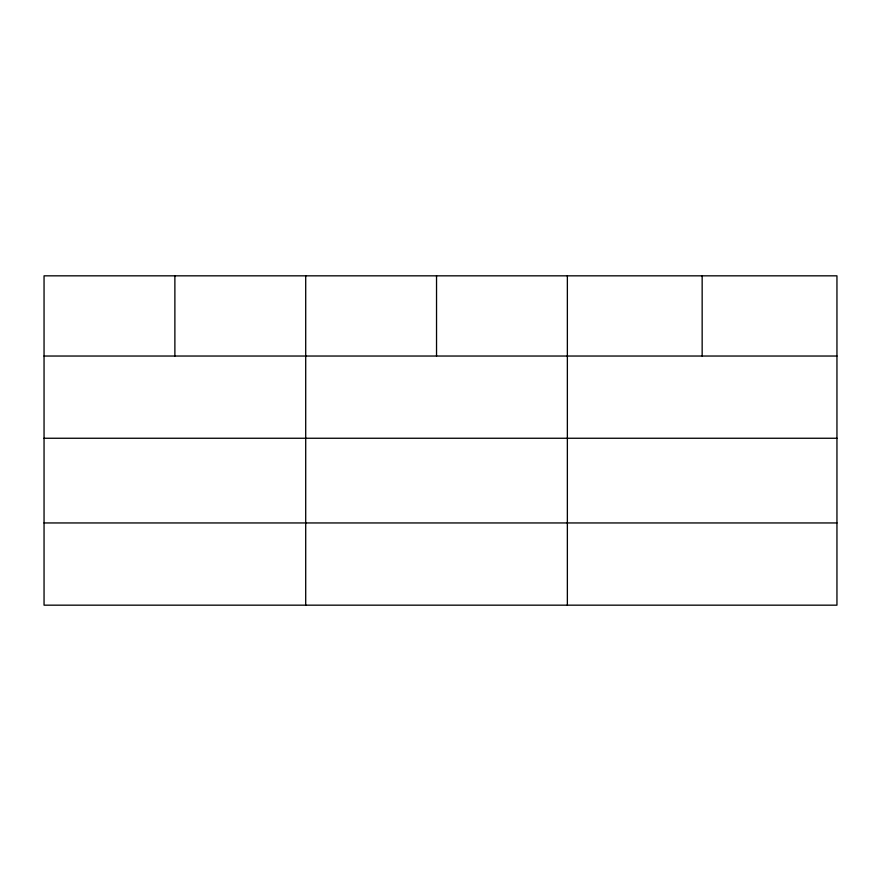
<?xml version="1.0" encoding="UTF-8"?>
<svg xmlns="http://www.w3.org/2000/svg" width="881" height="881" viewBox="0 0 881 881"><rect width="100%" height="100%" fill="white"/><g stroke="black" fill="none" stroke-linecap="round" stroke-linejoin="round"><path stroke-width="1.32" d="M836.95 438.253L836.95 275.83L44.05 275.83L44.05 605.17L836.95 605.17L836.95 438.253L44.05 438.253M44.05 356.034L836.95 356.034M44.05 522.951L836.95 522.951M702.157 275.83L702.157 356.034M567.364 275.83L567.364 605.17M436.536 275.83L436.536 356.034M305.707 275.83L305.707 605.17M174.879 275.83L174.879 356.034"/></g></svg>
